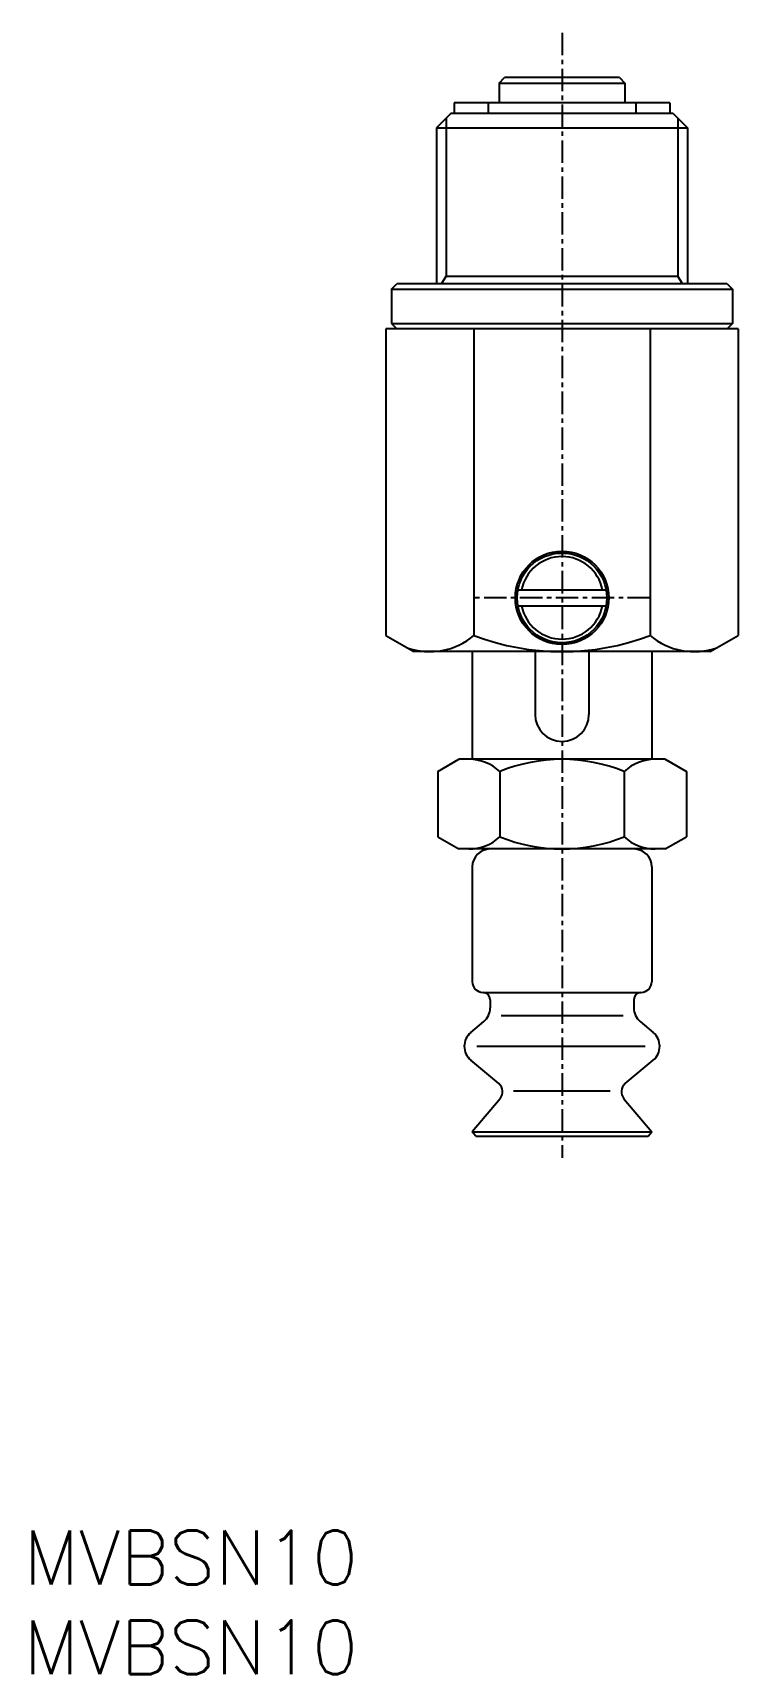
# Model space of a CAD drawing. Extents: x 0.5 to 39.8, y 0 to 91.5.
import ezdxf

# ---------------------------------------------------------------- set-up
doc = ezdxf.new("R2010")
doc.units = 0
doc.linetypes.add('CENTER', pattern=[2, 1.25, -0.25, 0.25, -0.25])
doc.layers.get('0').update_dxf_attribs({"linetype": 'CONTINUOUS'})
doc.layers.add('CENTER', color=1, linetype='CENTER')
doc.styles.get("Standard").update_dxf_attribs({"font": 'txt.shx'})

# ---------------------------------------------------------------- blocks, each defined once
blk = doc.blocks.new('*U6')
at = {"color": 7, "linetype": 'CONTINUOUS'}
blk.add_text('MVBSN10', height=3, dxfattribs=at).set_placement((0, 0))
blk = doc.blocks.new('*U7')
at = {"color": 7, "linetype": 'CONTINUOUS'}
blk.add_text('MVBSN10', height=3, dxfattribs=at).set_placement((0, 5))

msp = doc.modelspace()

# ---------------------------------------------------------------- linework, layer by layer
at = {"color": 7, "linetype": 'CONTINUOUS'}
for p, q in [((26.49999, 88.70001), (26.79998, 89)), ((33.2, 89), (26.79998, 89)), ((33.2, 89), (33.5, 88.7)), ((26.5, 88.7), (26.5, 87.60001)), ((26.5, 88.7), (33.5, 88.7)), ((33.5, 88.7), (33.5, 87.60001)), ((23.80001, 86.99999), (23.00001, 86.19999)), ((36.2, 87), (23.8, 87)), ((36, 87.60001), (23.99998, 87.60001)), ((23.99998, 87.60001), (23.99998, 87)), ((25.89125, 87.60001), (25.89125, 87)), ((34.10875, 87.60001), (34.10875, 87)), ((36, 87.60001), (36, 87)), ((36.2, 86.99999), (37, 86.2)), ((22.99998, 86.2), (22.99998, 77.5)), ((23.00002, 86.2), (37, 86.2)), ((23.54149, 86.7415), (23.54149, 77.93791)), ((36.45851, 86.7415), (36.45851, 77.93791)), ((37, 86.2), (37, 77.5)), ((23.28866, 77.50001), (23.54149, 77.93791)), ((23.54149, 77.9379), (36.45849, 77.9379)), ((36.71133, 77.5), (36.4585, 77.93791)), ((20.49998, 77.2), (20.49998, 75.3)), ((20.49998, 77.2), (39.5, 77.2)), ((20.5, 77.2), (20.8, 77.5)), ((39.2, 77.5), (20.8, 77.5)), ((39.2, 77.5), (39.5, 77.2)), ((39.5, 77.2), (39.5, 75.3)), ((20.49998, 75.3), (39.5, 75.3)), ((20.49999, 75.3), (20.8, 75)), ((39.5, 75.3), (39.2, 75)), ((39.81496, 75), (20.18504, 75)), ((20.18504, 75), (20.18504, 57.903526)), ((25.09251, 75), (25.09251, 57.903526)), ((34.90749, 75), (34.90749, 57.903526)), ((39.81496, 75), (39.81496, 57.903526)), ((27.54083, 60.45001), (32.45917, 60.45001)), ((27.54083, 59.550003), (32.45917, 59.550003)), ((20.18504, 57.903528), (21.75, 57.000002)), ((38.24999, 56.999992), (39.81495, 57.903519)), ((38.25, 57), (21.74998, 57)), ((24.99998, 57), (24.99998, 51)), ((28.5, 57), (28.5, 53.5)), ((31.5, 57), (31.5, 53.5)), ((35, 57), (35, 51)), ((23.0718, 50.319763), (24.25, 51)), ((35.75, 51), (24.24998, 51)), ((35.75, 51), (36.92821, 50.319763)), ((23.07179, 50.319763), (23.07179, 46.680237)), ((26.5359, 50.319763), (26.5359, 46.680237)), ((33.4641, 50.319763), (33.4641, 46.680237)), ((36.92821, 50.319763), (36.92821, 46.680237)), ((23.0718, 46.680239), (24.25001, 46.000002)), ((35.75, 46.000002), (36.9282, 46.680239)), ((35.75, 46), (24.24998, 46)), ((25, 45), (25, 38.599998)), ((35, 45), (35, 38.599998)), ((25.60001, 38), (34.40001, 38)), ((26, 37.599998), (26, 37.144508)), ((34, 37.599998), (34, 37.144508)), ((26.60907, 36.721893), (33.40561, 36.721893)), ((24.91294, 35.766042), (25.64279, 36.378458)), ((34.35722, 36.378471), (35.08707, 35.76605)), ((25.24976, 35), (34.62621, 35)), ((26.47432, 32.92381), (24.91294, 34.233965)), ((33.52569, 32.923802), (35.08707, 34.233952)), ((26.54827, 32.078518), (25, 30.23336)), ((27.30258, 32.516479), (32.68434, 32.516479)), ((33.45173, 32.078511), (35, 30.23336)), ((25.19581, 29.999996), (25, 30.23336)), ((25, 30.23336), (35, 30.23336)), ((34.80419, 30.000009), (35, 30.23336)), ((25.19582, 30), (34.8042, 30))]:
    msp.add_line(p, q, dxfattribs=at)
for radius in [2.6, 2.5]:
    msp.add_circle((30, 60), radius, dxfattribs=at)
for centre, radius, start, end in [((30, 60), 2.3, 11.282843, 168.71716), ((30, 60), 2.3, 191.28284, 348.71716), ((22.63878, 60.78362), 3.783614, 250.42988, 310.4299), ((30, 70.77917), 13.779165, 249.13594, 290.86407), ((37.36122, 60.78362), 3.783614, 229.5701, 289.57009), ((30, 53.5), 1.5, 180, 0), ((24.80385, 48.454765), 2.545235, 47.116718, 90), ((30, 41.839417), 9.160586, 67.780688, 112.21931), ((35.19615, 48.454765), 2.545235, 90, 132.88328), ((24.80385, 48.545235), 2.545235, 270, 312.88328), ((30, 55.160583), 9.160586, 247.78069, 292.21931), ((35.19615, 48.545235), 2.545235, 227.11672, 270), ((26, 45), 1, 90, 180), ((34, 45), 1, 0, 90), ((25.60001, 38.599998), 0.6, 180, 270), ((34.40001, 38.599998), 0.6, 270, 0), ((25.60001, 37.599998), 0.4, 0, 90), ((34.40001, 37.599998), 0.4, 90, 180), ((25, 37.144508), 1, 309.99999, 0), ((35, 37.144508), 1, 180, 230.00001), ((25.55573, 35), 1, 129.99999, 230.00001), ((34.44427, 35), 1, 309.99999, 50.000013), ((26.08864, 32.46418), 0.6, 320, 50), ((33.91136, 32.46418), 0.6, 130, 220)]:
    msp.add_arc(centre, radius, start, end, dxfattribs=at)
at = {"layer": 'CENTER', "color": 1, "linetype": 'CENTER'}
for p, q in [((30, 91.49739), (30, 28.786247)), ((34.90749, 60), (25.09251, 60))]:
    msp.add_line(p, q, dxfattribs=at)

# ---------------------------------------------------------------- block references
at = {"color": 7, "linetype": 'CONTINUOUS'}
for name in ['*U7', '*U6']:
    msp.add_blockref(name, (0, 0), dxfattribs=at)

doc.saveas('drawing.dxf')
